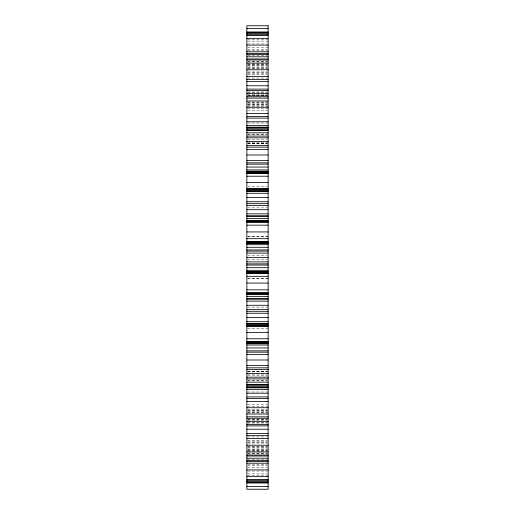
<?xml version="1.0" encoding="UTF-8"?>
<svg xmlns="http://www.w3.org/2000/svg" width="515" height="515" viewBox="0 0 515 515"><rect width="100%" height="100%" fill="white"/><g stroke="black" fill="none" stroke-linecap="round" stroke-linejoin="round"><path stroke-width="0.39" stroke-dasharray="2.58 1.93" d="M247.651 39.797L267.349 39.797M247.651 41.11L268.135 41.11M247.651 43.955L267.349 43.955M247.651 47.605L268.135 47.605M247.651 49.498L267.349 49.498M247.651 50.502L267.349 50.502M247.651 55.478L267.349 55.478M247.651 61.188L267.349 61.188M247.651 61.459L267.349 61.459M247.651 63.783L267.349 63.783M247.651 64.137L267.349 64.137M247.651 64.542L267.349 64.542M247.651 65.566L267.349 65.566M247.651 65.997L268.135 65.997M247.651 67.169L267.349 67.169M247.651 68.057L267.349 68.057M247.651 68.785L267.349 68.785M247.651 71.971L267.349 71.971M247.651 72.692L267.349 72.692M247.651 73.877L267.349 73.877M247.651 74.224L267.349 74.224M247.651 78.055L267.349 78.055M247.651 91.979L267.349 91.979M247.651 92.61L267.349 92.61M247.651 94.876L268.135 94.876M268.135 95.397L247.651 95.397L267.349 95.43M247.651 95.854L268.135 95.854M247.651 102.06L267.349 102.06M247.651 102.749L267.349 102.749M247.651 103.135L268.135 103.135M247.651 104.345L267.349 104.345M247.651 104.931L267.349 104.931M247.651 105.066L268.135 105.066M247.651 106.206L268.135 106.206M247.651 108.388L268.135 108.388M247.651 110.216L267.349 110.216M247.651 123.008L268.135 123.008M247.651 134.125L268.135 134.125M247.651 134.57L267.349 134.57M247.651 139.34L267.349 139.34M247.651 142.558L268.135 142.558M247.651 143.286L267.349 143.286M247.651 143.634L267.349 143.634M247.651 143.724L267.349 143.724M247.651 186.597L267.349 186.597M247.651 207.867L268.135 207.867M247.651 236.224L268.135 236.224M247.651 236.675L268.135 236.675M247.651 255.562L267.349 255.562M247.651 259.438L267.349 259.438M247.651 278.325L268.135 278.325M247.651 278.77L268.135 278.77M247.651 307.127L268.135 307.127M247.651 328.396L268.135 328.396M247.651 371.264L268.135 371.264M247.651 371.354L267.349 371.354M247.651 371.701L267.349 371.701M247.651 374.045L267.349 374.045M247.651 375.66L267.349 375.66M247.651 380.431L267.349 380.431M247.651 380.875L267.349 380.875M247.651 391.986L268.135 391.986M247.651 404.777L267.349 404.777M247.651 406.605L268.135 406.605M247.651 409.927L268.135 409.934M247.651 410.069L267.349 410.069M247.651 410.655L267.349 410.655M247.651 411.865L268.135 411.865M247.651 412.245L267.349 412.245M247.651 412.927L267.349 412.927M247.651 419.146L267.349 419.146M247.651 419.564L267.349 419.59M247.651 420.118L267.349 420.118M247.651 422.384L267.349 422.384M247.651 423.021L267.349 423.021M247.651 436.939L267.349 436.939M247.651 440.769L267.349 440.769M247.651 441.11L267.349 441.11M247.651 442.295L267.349 442.295M247.651 443.022L267.349 443.022M247.651 446.215L267.349 446.215M247.651 446.943L267.349 446.943M247.651 447.825L267.349 447.825M247.651 449.003L268.135 449.003M247.651 449.434L267.349 449.434M247.651 450.445L267.349 450.445M247.651 450.85L267.349 450.85M247.651 451.204L268.135 451.204M247.651 453.541L267.349 453.541M247.651 453.799L267.349 453.799M247.651 459.522L267.349 459.522M247.651 464.491L267.349 464.491M247.651 465.502L267.349 465.502M247.651 467.395L267.349 467.395M247.651 471.045L267.349 471.045M247.651 473.89L267.349 473.89M247.651 475.197L267.349 475.197"/><path stroke-width="0.77" d="M246.865 28.595L268.135 28.595M246.865 31.988L268.135 31.988M246.865 32.503L268.135 32.503M246.865 33.642L268.135 33.642M246.865 34.782L268.135 34.782M246.865 35.297L268.135 35.297M246.865 38.355L268.135 38.355M246.865 45.082L268.135 45.082M246.865 51.803L268.135 51.803M246.865 53.612L268.135 53.612M246.865 54.609L268.135 54.609M246.865 56.798L268.135 56.798M246.865 58.987L268.135 58.987M246.865 59.985L268.135 59.985M246.865 63.042L268.135 63.042M246.865 69.776L268.135 69.776M246.865 76.503L268.135 76.503M246.865 79.561L268.135 79.561M246.865 81.499L268.135 81.499M246.865 85.773L268.135 85.773M246.865 89.108L268.135 89.108M246.865 90.518L268.135 90.518M246.865 93.621L268.135 93.621M246.865 96.723L268.135 96.723M246.865 98.133L268.135 98.133M246.865 100.992L268.135 100.992M246.865 107.268L268.135 107.268M246.865 113.545L268.135 113.545M246.865 116.396L268.135 116.396M246.865 118.083L268.135 118.083M246.865 121.785L268.135 121.785M246.865 125.493L268.135 125.493M246.865 127.173L268.135 127.173M246.865 127.675L268.135 127.675M246.865 128.769L268.135 128.769M246.865 129.864L268.135 129.864M246.865 130.359L268.135 130.359M246.865 132.819L268.135 132.819M246.865 136.095L268.135 136.095M246.865 137.82L268.135 137.82M246.865 141.619L268.135 141.619M246.865 145.417L268.135 145.417M246.865 147.142L268.135 147.142M246.865 149.601L268.135 149.601M246.865 154.996L268.135 154.996M246.865 160.39L268.135 160.39M246.865 162.843L268.135 162.843M246.865 164.156L268.135 164.156M246.865 167.047L268.135 167.047M246.865 169.931L268.135 169.931M246.865 171.244L268.135 171.244M246.865 171.579L268.135 171.579M246.865 172.306L268.135 172.306M246.865 173.034L268.135 173.034M246.865 173.362L268.135 173.362M246.865 176.227L268.135 176.227M246.865 182.522L268.135 182.522M246.865 188.709L268.135 188.709M246.865 189.127L268.135 189.127M246.865 190.035L268.135 190.035M246.865 190.943L268.135 190.943M246.865 191.355L268.135 191.355M246.865 193.28L268.135 193.28M246.865 197.515L268.135 197.515M246.865 201.751L268.135 201.751M246.865 203.676L268.135 203.676M246.865 205.562L268.135 205.562M246.865 209.708L268.135 209.708M246.865 213.854L268.135 213.854M246.865 215.74L268.135 215.74M246.865 216.596L268.135 216.596M246.865 218.476L268.135 218.476M246.865 220.356L268.135 220.356M246.865 221.212L268.135 221.212M246.865 221.353L268.135 221.353M246.865 221.656L268.135 221.656M246.865 221.959L268.135 221.959M246.865 222.1L268.135 222.1M246.865 225.171L268.135 225.171M246.865 231.93L268.135 231.93M246.865 238.69L268.135 238.69M246.865 241.419L268.135 241.361M246.865 241.561L268.135 241.561M246.865 241.696L268.135 241.76M246.865 242.436L268.135 242.436M246.865 243.177L268.135 243.177M246.865 243.511L268.135 243.511M246.865 244.696L268.135 244.696M246.865 247.309L268.135 247.309M246.865 249.923L268.135 249.923M246.865 251.114L268.135 251.114M246.865 253.103L268.135 253.103M246.865 257.494L268.135 257.494M246.865 261.877L268.135 261.877M246.865 263.873L268.135 263.873M246.865 265.064L268.135 265.064M246.865 267.684L268.135 267.684M246.865 270.304L268.135 270.304M246.865 271.495L268.135 271.495M246.865 271.83L268.135 271.83M246.865 272.57L268.135 272.57M246.865 273.246L268.135 273.311M246.865 273.446L268.135 273.446M246.865 273.581L268.135 273.581M246.865 273.639L268.135 273.639M246.865 276.317L268.135 276.317M246.865 283.07L268.135 283.07M246.865 289.829L268.135 289.829M246.865 292.9L268.135 292.9M246.865 293.041L268.135 293.041M246.865 293.344L268.135 293.344M246.865 293.653L268.135 293.653M246.865 293.788L268.135 293.788M246.865 294.644L268.135 294.644M246.865 296.518L268.135 296.518M246.865 298.397L268.135 298.397M246.865 299.247L268.135 299.247M246.865 301.133L268.135 301.133M246.865 305.279L268.135 305.279M246.865 309.425L268.135 309.425M246.865 311.311L268.135 311.311M246.865 313.236L268.135 313.236M246.865 317.472L268.135 317.472M246.865 321.708L268.135 321.708M246.865 323.632L268.135 323.632M246.865 324.044L268.135 324.044M246.865 324.959L268.135 324.959M246.865 325.873L268.135 325.873M246.865 326.285L268.135 326.285M246.865 332.478L268.135 332.478M246.865 338.773L268.135 338.773M246.865 341.638L268.135 341.638M246.865 341.966L268.135 341.966M246.865 342.687L268.135 342.687M246.865 343.415L268.135 343.415M246.865 343.743L268.135 343.743M246.865 345.056L268.135 345.056M246.865 347.947L268.135 347.947M246.865 350.837L268.135 350.837M246.865 352.157L268.135 352.157M246.865 354.603L268.135 354.603M246.865 359.998L268.135 359.998M246.865 365.393L268.135 365.393M246.865 367.839L268.135 367.839M246.865 369.57L268.135 369.57M246.865 373.369L268.135 373.369M246.865 377.167L268.135 377.167M246.865 378.898L268.135 378.898M246.865 382.169L268.135 382.169M246.865 384.621L268.135 384.621M246.865 385.123L268.135 385.123M246.865 386.224L268.135 386.224M246.865 387.325L268.135 387.325M246.865 387.827L268.135 387.827M246.865 389.507L268.135 389.507M246.865 393.215L268.135 393.215M246.865 396.923L268.135 396.923M246.865 398.604L268.135 398.604M246.865 401.455L268.135 401.455M246.865 407.726L268.135 407.726M246.865 414.002L268.135 414.002M246.865 416.847L268.135 416.847M246.865 418.264L268.135 418.264M246.865 421.367L268.135 421.367M246.865 424.469L268.135 424.469M246.865 425.879L268.135 425.879M246.865 429.227L268.135 429.227M246.865 433.501L268.135 433.501M246.865 435.439L268.135 435.439M246.865 438.497L268.135 438.497M246.865 445.224L268.135 445.224M246.865 451.958L268.135 451.958M246.865 455.015L268.135 455.015M246.865 456.007L268.135 456.007M246.865 458.202L268.135 458.202M246.865 460.391L268.135 460.391M246.865 461.389L268.135 461.389M246.865 463.204L268.135 463.204M246.865 469.925L268.135 469.925M246.865 476.645L268.135 476.645M246.865 479.703L268.135 479.703M246.865 480.218L268.135 480.218M246.865 481.351L268.135 481.351M246.865 482.484L268.135 482.484M246.865 482.999L268.135 482.999M246.865 486.405L268.135 486.405M268.135 25.75L246.865 25.75L246.865 489.25L268.135 489.25L268.135 25.75"/></g></svg>
